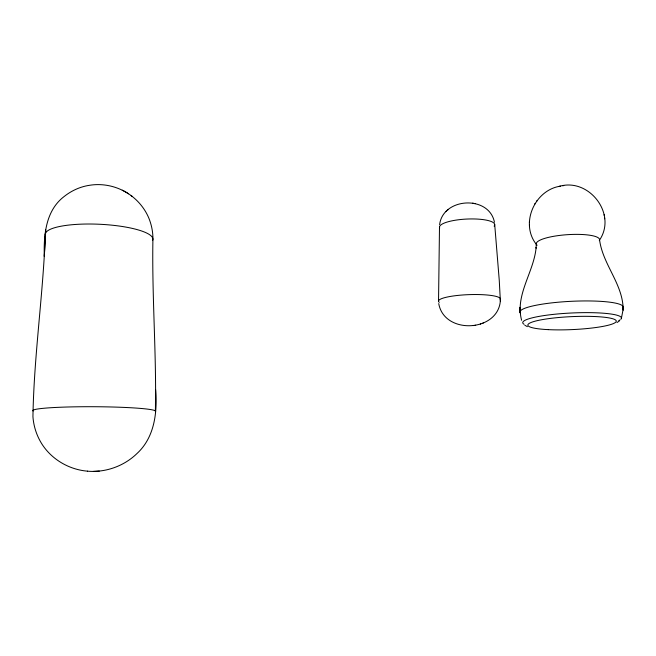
<?xml version="1.0" encoding="UTF-8"?>
<svg xmlns="http://www.w3.org/2000/svg" width="656" height="656" viewBox="0 0 656 656"><rect width="100%" height="100%" fill="white"/><g stroke="black" fill="none" stroke-linecap="round" stroke-linejoin="round"><path stroke-width="0.98" d="M623.151 309.329L621.363 318.463M438.733 303.572C444.276 335.552 499.946 331.944 500.421 299.177M500.38 301.448L499.265 280.424L494.706 224.549M536.296 243.606L536.091 248.148L536.132 247.468C533.951 272.142 514.73 294.979 521.627 320.284M128.576 193.84C117.301 186.32 103.148 183.106 89.741 185.263C80.352 186.607 71.447 190.675 64.058 196.579C45.666 210.642 43.632 235.086 44.313 256.455L45.764 229.813M45.379 233.634C43.173 294.782 33.956 355.527 32.939 416.708C33.636 426.597 36.867 436.248 42.255 444.563C52.226 459.799 69.462 469.688 87.551 471.172M536.551 244.614C519.667 223.827 534.599 189.945 560.429 186.156M439.602 224.713C442.866 197.39 489.073 194.93 494.452 222.228M87.404 471.172C105.477 472.771 124.017 466.154 137.014 453.501C154.578 437.396 157.563 412.066 155.57 389.574L155.431 411.074C156.538 353.814 151.864 296.61 152.914 239.35C153.053 232.068 151.552 224.852 148.838 218.112C143.746 205.976 134.07 195.955 122.262 190.183M599.994 239.415C616.738 213.233 588.637 177.571 559.24 186.361M534.501 204.418L535.239 203.335M536.403 201.605L537.157 200.498M445.891 211.658L446.474 211.125M447.695 210.018L448.22 209.535M619.362 320.964L617.025 322.522M480.307 324.097L480.75 323.933M482.783 323.17L483.349 322.957M562.659 185.787L563.775 185.591M473.337 325.597L473.804 325.532M474.944 325.36L475.649 325.253M93.357 471.402L99.286 471.082M475.157 203.655L472.582 203.171M527.391 326.655L524.857 325.278M131.167 195.677L132.455 196.579M599.543 239.612C602.626 264.606 623.421 284.425 623.143 310.132L623.134 306.655M604.127 214.668L604.233 215.439M604.553 217.931L604.676 218.801M529.474 225.065L529.49 225.926M529.408 221.654L529.425 222.614M439.495 227.017L438.536 301.071M520.52 313.174A51.668 8.233 -2.8 0 1 571.663 301.293A51.668 8.233 -2.8 0 1 622.642 308.287M524.128 324.302A49.405 7.372 -2.7 0 1 569.728 313.092A49.405 7.372 -2.7 0 1 620.904 319.193M620.027 319.907A49.405 7.372 -2.7 0 1 618.788 320.595M537.108 245.27A31.701 7.077 -3.8 0 1 566.276 234.758A31.701 7.077 -3.8 0 1 599.313 240.662M439.307 302.342A30.971 5.461 -2 0 1 467.917 294.683A30.971 5.461 -2 0 1 500.208 299.694M439.709 227.985A27.634 6.88 -2.7 0 1 468.22 218.997A27.634 6.88 -2.7 0 1 494.124 226.156M33.103 411A61.369 4.207 0.3 0 1 93.603 406.72A61.369 4.207 0.3 0 1 155.3 411.656M45.502 235.537A53.882 12.53 2.7 0 1 98.867 224.229A53.882 12.53 2.7 0 1 152.741 240.178M520.077 307.352L520.044 312.404L520.077 307.352M548.334 329.64A44.247 6.486 -2.6 0 0 616.246 321.383A44.247 6.486 -2.6 0 0 551.68 318.25A44.247 6.486 -2.6 0 0 548.334 329.64"/></g></svg>
